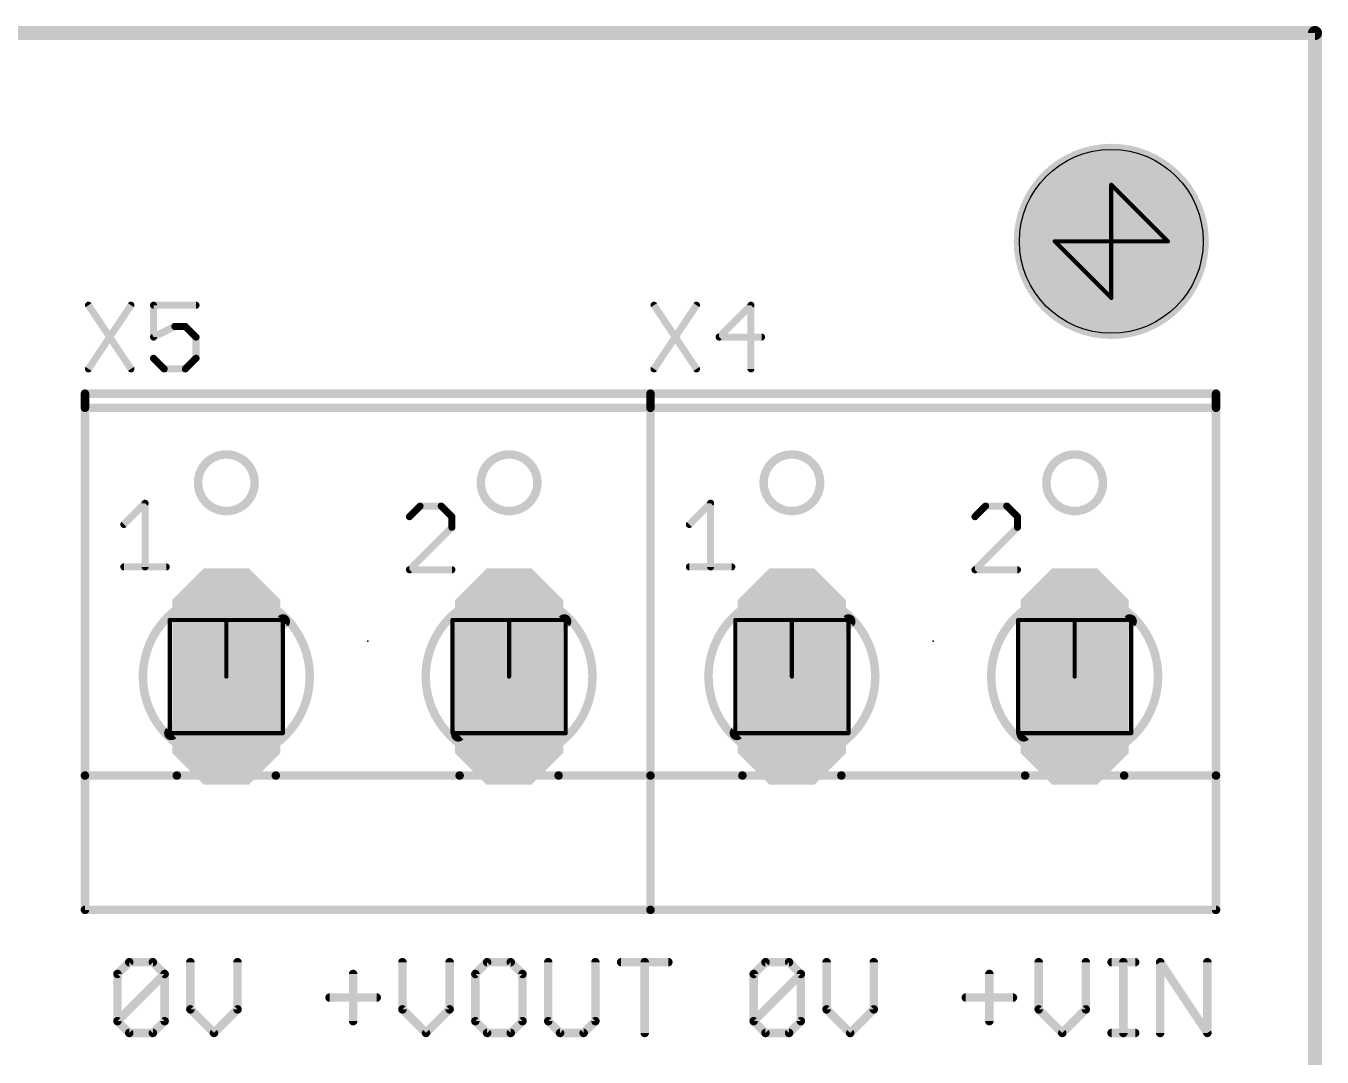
# Model space of a CAD drawing. Extents: x -1 to 118, y -20 to 95.
# Drawn here: x 50.5 to 73.79, y 76.35 to 94.87 of the extents above; entities that cross this region are included whole.
import ezdxf

# ---------------------------------------------------------------- set-up
doc = ezdxf.new("R2010")
doc.units = 0
for name, color, linetype in [('144', 253, 'CONTINUOUS'), ('17', 92, 'CONTINUOUS'), ('20', 7, 'CONTINUOUS'), ('21', 253, 'CONTINUOUS'), ('23', 7, 'CONTINUOUS'), ('25', 253, 'CONTINUOUS'), ('51', 253, 'CONTINUOUS')]:
    doc.layers.add(name, color=color, linetype=linetype)

# ---------------------------------------------------------------- blocks, each defined once
blk = doc.blocks.new('LONGP100')
at = {"const_width": 0.5}
blk.add_lwpolyline([(-0.75, -0.1036), (-0.75, 0.1036), (-0.6036, 0.25), (0.6036, 0.25), (0.75, 0.1036), (0.75, -0.1036), (0.6036, -0.25), (-0.6036, -0.25), (-0.75, -0.1036), (-0.75, 0.1036)], dxfattribs=at)

msp = doc.modelspace()

# ---------------------------------------------------------------- linework, layer by layer
at = {"layer": '144', "const_width": 0.0762}
for points in [[(71.0159, 91.0006), (69.9999, 92.0166)], [(69.9999, 92.0166), (69.9999, 89.9846)], [(68.9839, 91.0006), (71.0159, 91.0006)], [(69.9999, 89.9846), (68.9839, 91.0006)], [(53.086, 84.201), (55.118, 84.201)], [(53.086, 82.169), (53.086, 84.201)], [(54.102, 83.185), (54.102, 84.201)], [(55.118, 84.201), (55.118, 82.169)], [(58.166, 84.201), (60.198, 84.201)], [(58.166, 82.169), (58.166, 84.201)], [(59.182, 83.185), (59.182, 84.201)], [(60.198, 84.201), (60.198, 82.169)], [(63.246, 84.201), (65.278, 84.201)], [(63.246, 82.169), (63.246, 84.201)], [(64.262, 83.185), (64.262, 84.201)], [(65.278, 84.201), (65.278, 82.169)], [(68.326, 84.201), (70.358, 84.201)], [(68.326, 82.169), (68.326, 84.201)], [(69.342, 83.185), (69.342, 84.201)], [(70.358, 84.201), (70.358, 82.169)], [(55.118, 82.169), (53.086, 82.169)], [(60.198, 82.169), (58.166, 82.169)], [(65.278, 82.169), (63.246, 82.169)], [(70.358, 82.169), (68.326, 82.169)]]:
    msp.add_lwpolyline(points, dxfattribs=at)
at = {"layer": '144', "const_width": 0.0381}
for points in [[(70.0134, 92.0301, 1), (69.9864, 92.0031)], [(70.0189, 92.0166, 1), (69.9809, 92.0166)], [(68.9974, 91.0141, 1), (68.9704, 90.9871)], [(68.9839, 91.0196, 1), (68.9839, 90.9816)], [(71.0024, 90.9871, 1), (71.0294, 91.0141)], [(71.0159, 90.9816, 1), (71.0159, 91.0196)], [(69.9809, 89.9846, 1), (70.0189, 89.9846)], [(69.9864, 89.9711, 1), (70.0134, 89.9981)], [(53.086, 84.2201, 1), (53.086, 84.182)], [(53.1051, 84.201, 1), (53.067, 84.201)], [(54.1211, 84.201, 1), (54.083, 84.201)], [(55.1371, 84.201, 1), (55.099, 84.201)], [(55.118, 84.182, 1), (55.118, 84.2201)], [(58.166, 84.2201, 1), (58.166, 84.182)], [(58.1851, 84.201, 1), (58.147, 84.201)], [(59.2011, 84.201, 1), (59.163, 84.201)], [(60.2171, 84.201, 1), (60.179, 84.201)], [(60.198, 84.182, 1), (60.198, 84.2201)], [(63.246, 84.2201, 1), (63.246, 84.182)], [(63.2651, 84.201, 1), (63.227, 84.201)], [(64.281, 84.201, 1), (64.243, 84.201)], [(65.297, 84.201, 1), (65.259, 84.201)], [(65.278, 84.182, 1), (65.278, 84.2201)], [(68.326, 84.2201, 1), (68.326, 84.182)], [(68.3451, 84.201, 1), (68.307, 84.201)], [(69.361, 84.201, 1), (69.323, 84.201)], [(70.377, 84.201, 1), (70.339, 84.201)], [(70.358, 84.182, 1), (70.358, 84.2201)], [(54.083, 83.185, 1), (54.1211, 83.185)], [(59.163, 83.185, 1), (59.2011, 83.185)], [(64.243, 83.185, 1), (64.281, 83.185)], [(69.323, 83.185, 1), (69.361, 83.185)], [(53.086, 82.188, 1), (53.086, 82.15)], [(55.118, 82.15, 1), (55.118, 82.188)], [(58.166, 82.188, 1), (58.166, 82.15)], [(60.198, 82.15, 1), (60.198, 82.188)], [(63.246, 82.188, 1), (63.246, 82.15)], [(65.278, 82.15, 1), (65.278, 82.188)], [(68.326, 82.188, 1), (68.326, 82.15)], [(70.358, 82.15, 1), (70.358, 82.188)], [(53.067, 82.169, 1), (53.1051, 82.169)], [(55.099, 82.169, 1), (55.1371, 82.169)], [(58.147, 82.169, 1), (58.1851, 82.169)], [(60.179, 82.169, 1), (60.2171, 82.169)], [(63.227, 82.169, 1), (63.2651, 82.169)], [(65.259, 82.169, 1), (65.297, 82.169)], [(68.307, 82.169, 1), (68.3451, 82.169)], [(70.339, 82.169, 1), (70.377, 82.169)]]:
    msp.add_lwpolyline(points, format="xyb", dxfattribs=at)
at = {"layer": '20', "const_width": 0.254}
for points in [[(0, 94.742), (73.66, 94.742)], [(73.66, 0), (73.66, 94.742)]]:
    msp.add_lwpolyline(points, dxfattribs=at)
at = {"layer": '20', "const_width": 0.127}
for points in [[(73.7235, 94.742, 1), (73.5965, 94.742)], [(73.66, 94.6785, 1), (73.66, 94.8055)]]:
    msp.add_lwpolyline(points, format="xyb", dxfattribs=at)
at = {"layer": '20'}
msp.add_circle((70, 91), 1.651, dxfattribs=at)
at = {"layer": '21', "const_width": 0.1524}
for points in [[(51.562, 88.011), (51.562, 88.265)], [(51.562, 88.265), (61.722, 88.265)], [(61.722, 88.011), (61.722, 88.265)], [(61.722, 88.265), (71.882, 88.265)], [(61.722, 88.011), (61.722, 88.265)], [(71.882, 88.011), (71.882, 88.265)], [(51.562, 88.011), (61.722, 88.011)], [(51.562, 88.011), (51.562, 81.407)], [(61.722, 88.011), (71.882, 88.011)], [(61.722, 88.011), (61.722, 81.407)], [(61.722, 81.407), (61.722, 88.011)], [(71.882, 81.407), (71.882, 88.011)], [(51.562, 81.407), (53.213, 81.407)], [(51.562, 81.407), (51.562, 78.994)], [(54.991, 81.407), (58.293, 81.407)], [(60.071, 81.407), (61.722, 81.407)], [(61.722, 81.407), (63.373, 81.407)], [(61.722, 81.407), (61.722, 78.994)], [(61.722, 78.994), (61.722, 81.407)], [(65.151, 81.407), (68.453, 81.407)], [(70.231, 81.407), (71.882, 81.407)], [(71.882, 78.994), (71.882, 81.407)], [(61.722, 78.994), (51.562, 78.994)], [(71.882, 78.994), (61.722, 78.994)], [(52.1462, 77.8434), (52.358, 78.0552)], [(52.358, 78.0552), (52.7817, 78.0552)], [(52.7817, 78.0552), (52.9935, 77.8434)], [(53.4559, 78.0552), (53.4559, 77.2078)], [(54.3032, 77.2078), (54.3032, 78.0552)], [(57.2659, 78.0552), (57.2659, 77.2078)], [(58.1132, 77.2078), (58.1132, 78.0552)], [(58.7874, 78.0552), (58.5756, 77.8434)], [(59.2111, 78.0552), (58.7874, 78.0552)], [(59.4229, 77.8434), (59.2111, 78.0552)], [(59.8853, 78.0552), (59.8853, 76.996)], [(60.7326, 76.996), (60.7326, 78.0552)], [(61.195, 78.0552), (62.0423, 78.0552)], [(61.6186, 76.7842), (61.6186, 78.0552)], [(63.5762, 77.8434), (63.788, 78.0552)], [(63.788, 78.0552), (64.2117, 78.0552)], [(64.2117, 78.0552), (64.4235, 77.8434)], [(64.8859, 78.0552), (64.8859, 77.2078)], [(65.7332, 77.2078), (65.7332, 78.0552)], [(68.6959, 78.0552), (68.6959, 77.2078)], [(69.5432, 77.2078), (69.5432, 78.0552)], [(70.0056, 78.0552), (70.4292, 78.0552)], [(70.2174, 76.7842), (70.2174, 78.0552)], [(70.8787, 76.7842), (70.8787, 78.0552)], [(70.8787, 78.0552), (71.726, 76.7842)], [(71.726, 76.7842), (71.726, 78.0552)], [(52.1462, 76.996), (52.1462, 77.8434)], [(52.1462, 76.996), (52.9935, 77.8434)], [(52.9935, 77.8434), (52.9935, 76.996)], [(56.3798, 77.8434), (56.3798, 76.996)], [(58.5756, 77.8434), (58.5756, 76.996)], [(59.4229, 76.996), (59.4229, 77.8434)], [(63.5762, 76.996), (63.5762, 77.8434)], [(63.5762, 76.996), (64.4235, 77.8434)], [(64.4235, 77.8434), (64.4235, 76.996)], [(67.8098, 77.8434), (67.8098, 76.996)], [(55.9562, 77.4197), (56.8035, 77.4197)], [(67.3862, 77.4197), (68.2335, 77.4197)], [(53.4559, 77.2078), (53.8795, 76.7842)], [(53.8795, 76.7842), (54.3032, 77.2078)], [(57.2659, 77.2078), (57.6895, 76.7842)], [(57.6895, 76.7842), (58.1132, 77.2078)], [(64.8859, 77.2078), (65.3095, 76.7842)], [(65.3095, 76.7842), (65.7332, 77.2078)], [(68.6959, 77.2078), (69.1195, 76.7842)], [(69.1195, 76.7842), (69.5432, 77.2078)], [(52.358, 76.7842), (52.1462, 76.996)], [(52.7817, 76.7842), (52.358, 76.7842)], [(52.9935, 76.996), (52.7817, 76.7842)], [(58.5756, 76.996), (58.7874, 76.7842)], [(58.7874, 76.7842), (59.2111, 76.7842)], [(59.2111, 76.7842), (59.4229, 76.996)], [(59.8853, 76.996), (60.0971, 76.7842)], [(60.0971, 76.7842), (60.5208, 76.7842)], [(60.5208, 76.7842), (60.7326, 76.996)], [(63.788, 76.7842), (63.5762, 76.996)], [(64.2117, 76.7842), (63.788, 76.7842)], [(64.4235, 76.996), (64.2117, 76.7842)], [(70.0056, 76.7842), (70.4292, 76.7842)]]:
    msp.add_lwpolyline(points, dxfattribs=at)
at = {"layer": '21'}
for points, const_width in [([(51.6001, 88.265, 1), (51.5239, 88.265)], 0.0762), ([(51.562, 88.3031, 1), (51.562, 88.2269)], 0.0762), ([(61.7601, 88.265, 1), (61.6839, 88.265)], 0.0762), ([(61.722, 88.3031, 1), (61.722, 88.2269)], 0.0762), ([(61.7601, 88.265, 1), (61.6839, 88.265)], 0.0762), ([(61.722, 88.2269, 1), (61.722, 88.3031)], 0.0762), ([(71.9201, 88.265, 1), (71.8439, 88.265)], 0.0762), ([(71.882, 88.2269, 1), (71.882, 88.3031)], 0.0762), ([(51.562, 88.0491, 1), (51.562, 87.9729)], 0.0762), ([(51.6001, 88.011, 1), (51.5239, 88.011)], 0.0762), ([(51.5239, 88.011, 1), (51.6001, 88.011)], 0.0762), ([(61.722, 88.0491, 1), (61.722, 87.9729)], 0.0762), ([(61.7601, 88.011, 1), (61.6839, 88.011)], 0.0762), ([(61.7601, 88.011, 1), (61.6839, 88.011)], 0.0762), ([(61.6839, 88.011, 1), (61.7601, 88.011)], 0.0762), ([(61.6839, 88.011, 1), (61.7601, 88.011)], 0.0762), ([(61.722, 87.9729, 1), (61.722, 88.0491)], 0.0762), ([(71.9201, 88.011, 1), (71.8439, 88.011)], 0.0762), ([(71.8439, 88.011, 1), (71.9201, 88.011)], 0.0762), ([(71.882, 87.9729, 1), (71.882, 88.0491)], 0.0762), ([(54.102, 86.1568, 1), (54.102, 87.1728, 1), (54.102, 86.1568)], 0.1524), ([(59.182, 86.1568, 1), (59.182, 87.1728, 1), (59.182, 86.1568)], 0.1524), ([(64.262, 86.1568, 1), (64.262, 87.1728, 1), (64.262, 86.1568)], 0.1524), ([(69.342, 86.1568, 1), (69.342, 87.1728, 1), (69.342, 86.1568)], 0.1524), ([(51.562, 81.4451, 1), (51.562, 81.3689)], 0.0762), ([(51.6001, 81.407, 1), (51.5239, 81.407)], 0.0762), ([(51.5239, 81.407, 1), (51.6001, 81.407)], 0.0762), ([(53.213, 81.3689, 1), (53.213, 81.4451)], 0.0762), ([(54.991, 81.4451, 1), (54.991, 81.3689)], 0.0762), ([(58.293, 81.3689, 1), (58.293, 81.4451)], 0.0762), ([(60.071, 81.4451, 1), (60.071, 81.3689)], 0.0762), ([(61.722, 81.4451, 1), (61.722, 81.3689)], 0.0762), ([(61.7601, 81.407, 1), (61.6839, 81.407)], 0.0762), ([(61.7601, 81.407, 1), (61.6839, 81.407)], 0.0762), ([(61.6839, 81.407, 1), (61.7601, 81.407)], 0.0762), ([(61.6839, 81.407, 1), (61.7601, 81.407)], 0.0762), ([(61.722, 81.3689, 1), (61.722, 81.4451)], 0.0762), ([(63.373, 81.3689, 1), (63.373, 81.4451)], 0.0762), ([(65.151, 81.4451, 1), (65.151, 81.3689)], 0.0762), ([(68.453, 81.3689, 1), (68.453, 81.4451)], 0.0762), ([(70.231, 81.4451, 1), (70.231, 81.3689)], 0.0762), ([(71.9201, 81.407, 1), (71.8439, 81.407)], 0.0762), ([(71.8439, 81.407, 1), (71.9201, 81.407)], 0.0762), ([(71.882, 81.3689, 1), (71.882, 81.4451)], 0.0762), ([(51.562, 79.0321, 1), (51.562, 78.9559)], 0.0762), ([(51.5239, 78.994, 1), (51.6001, 78.994)], 0.0762), ([(61.722, 79.0321, 1), (61.722, 78.9559)], 0.0762), ([(61.6839, 78.994, 1), (61.7601, 78.994)], 0.0762), ([(61.6839, 78.994, 1), (61.7601, 78.994)], 0.0762), ([(61.722, 78.9559, 1), (61.722, 79.0321)], 0.0762), ([(71.8439, 78.994, 1), (71.9201, 78.994)], 0.0762), ([(71.882, 78.9559, 1), (71.882, 79.0321)], 0.0762), ([(52.358, 78.0933, 1), (52.358, 78.0171)], 0.0762), ([(52.3849, 78.0283, 1), (52.3311, 78.0821)], 0.0762), ([(52.8086, 78.0821, 1), (52.7548, 78.0283)], 0.0762), ([(52.7817, 78.0171, 1), (52.7817, 78.0933)], 0.0762), ([(53.494, 78.0552, 1), (53.4178, 78.0552)], 0.0762), ([(54.3413, 78.0552, 1), (54.2651, 78.0552)], 0.0762), ([(57.304, 78.0552, 1), (57.2278, 78.0552)], 0.0762), ([(58.1513, 78.0552, 1), (58.0751, 78.0552)], 0.0762), ([(58.7874, 78.0933, 1), (58.7874, 78.0171)], 0.0762), ([(58.8143, 78.0283, 1), (58.7605, 78.0821)], 0.0762), ([(59.238, 78.0821, 1), (59.1842, 78.0283)], 0.0762), ([(59.2111, 78.0171, 1), (59.2111, 78.0933)], 0.0762), ([(59.9234, 78.0552, 1), (59.8472, 78.0552)], 0.0762), ([(60.7707, 78.0552, 1), (60.6945, 78.0552)], 0.0762), ([(61.195, 78.0933, 1), (61.195, 78.0171)], 0.0762), ([(61.6567, 78.0552, 1), (61.5805, 78.0552)], 0.0762), ([(62.0423, 78.0171, 1), (62.0423, 78.0933)], 0.0762), ([(63.788, 78.0933, 1), (63.788, 78.0171)], 0.0762), ([(63.8149, 78.0283, 1), (63.7611, 78.0821)], 0.0762), ([(64.2386, 78.0821, 1), (64.1848, 78.0283)], 0.0762), ([(64.2117, 78.0171, 1), (64.2117, 78.0933)], 0.0762), ([(64.924, 78.0552, 1), (64.8478, 78.0552)], 0.0762), ([(65.7713, 78.0552, 1), (65.6951, 78.0552)], 0.0762), ([(68.734, 78.0552, 1), (68.6578, 78.0552)], 0.0762), ([(69.5813, 78.0552, 1), (69.5051, 78.0552)], 0.0762), ([(70.0056, 78.0933, 1), (70.0056, 78.0171)], 0.0762), ([(70.2555, 78.0552, 1), (70.1793, 78.0552)], 0.0762), ([(70.4292, 78.0171, 1), (70.4292, 78.0933)], 0.0762), ([(70.9168, 78.0552, 1), (70.8406, 78.0552)], 0.0762), ([(70.9104, 78.0763, 1), (70.847, 78.0341)], 0.0762), ([(71.7641, 78.0552, 1), (71.6879, 78.0552)], 0.0762), ([(52.1843, 77.8434, 1), (52.1081, 77.8434)], 0.0762), ([(52.1193, 77.8703, 1), (52.1731, 77.8165)], 0.0762), ([(53.0316, 77.8434, 1), (52.9554, 77.8434)], 0.0762), ([(53.0204, 77.8165, 1), (52.9666, 77.8703)], 0.0762), ([(52.9666, 77.8165, 1), (53.0204, 77.8703)], 0.0762), ([(56.4179, 77.8434, 1), (56.3417, 77.8434)], 0.0762), ([(58.6137, 77.8434, 1), (58.5375, 77.8434)], 0.0762), ([(58.5487, 77.8703, 1), (58.6025, 77.8165)], 0.0762), ([(59.461, 77.8434, 1), (59.3848, 77.8434)], 0.0762), ([(59.396, 77.8165, 1), (59.4498, 77.8703)], 0.0762), ([(63.6143, 77.8434, 1), (63.5381, 77.8434)], 0.0762), ([(63.5493, 77.8703, 1), (63.6031, 77.8165)], 0.0762), ([(64.4616, 77.8434, 1), (64.3854, 77.8434)], 0.0762), ([(64.4504, 77.8165, 1), (64.3966, 77.8703)], 0.0762), ([(64.3966, 77.8165, 1), (64.4504, 77.8703)], 0.0762), ([(67.8479, 77.8434, 1), (67.7717, 77.8434)], 0.0762), ([(55.9562, 77.4578, 1), (55.9562, 77.3816)], 0.0762), ([(56.8035, 77.3816, 1), (56.8035, 77.4578)], 0.0762), ([(67.3862, 77.4578, 1), (67.3862, 77.3816)], 0.0762), ([(68.2335, 77.3816, 1), (68.2335, 77.4578)], 0.0762), ([(53.4178, 77.2078, 1), (53.494, 77.2078)], 0.0762), ([(53.4828, 77.2347, 1), (53.429, 77.1809)], 0.0762), ([(54.2651, 77.2078, 1), (54.3413, 77.2078)], 0.0762), ([(54.3301, 77.1809, 1), (54.2763, 77.2347)], 0.0762), ([(57.2278, 77.2078, 1), (57.304, 77.2078)], 0.0762), ([(57.2928, 77.2347, 1), (57.239, 77.1809)], 0.0762), ([(58.0751, 77.2078, 1), (58.1513, 77.2078)], 0.0762), ([(58.1401, 77.1809, 1), (58.0863, 77.2347)], 0.0762), ([(64.8478, 77.2078, 1), (64.924, 77.2078)], 0.0762), ([(64.9128, 77.2347, 1), (64.859, 77.1809)], 0.0762), ([(65.6951, 77.2078, 1), (65.7713, 77.2078)], 0.0762), ([(65.7601, 77.1809, 1), (65.7063, 77.2347)], 0.0762), ([(68.6578, 77.2078, 1), (68.734, 77.2078)], 0.0762), ([(68.7228, 77.2347, 1), (68.669, 77.1809)], 0.0762), ([(69.5051, 77.2078, 1), (69.5813, 77.2078)], 0.0762), ([(69.5701, 77.1809, 1), (69.5163, 77.2347)], 0.0762), ([(52.1081, 76.996, 1), (52.1843, 76.996)], 0.0762), ([(52.1731, 77.0229, 1), (52.1193, 76.9691)], 0.0762), ([(52.1193, 77.0229, 1), (52.1731, 76.9691)], 0.0762), ([(52.358, 76.8223, 1), (52.358, 76.7461)], 0.0762), ([(52.3311, 76.7573, 1), (52.3849, 76.8111)], 0.0762), ([(52.7548, 76.8111, 1), (52.8086, 76.7573)], 0.0762), ([(52.7817, 76.7461, 1), (52.7817, 76.8223)], 0.0762), ([(52.9554, 76.996, 1), (53.0316, 76.996)], 0.0762), ([(53.0204, 76.9691, 1), (52.9666, 77.0229)], 0.0762), ([(53.8526, 76.8111, 1), (53.9064, 76.7573)], 0.0762), ([(53.8526, 76.7573, 1), (53.9064, 76.8111)], 0.0762), ([(56.3417, 76.996, 1), (56.4179, 76.996)], 0.0762), ([(57.6626, 76.8111, 1), (57.7164, 76.7573)], 0.0762), ([(57.6626, 76.7573, 1), (57.7164, 76.8111)], 0.0762), ([(58.5375, 76.996, 1), (58.6137, 76.996)], 0.0762), ([(58.6025, 77.0229, 1), (58.5487, 76.9691)], 0.0762), ([(58.7874, 76.8223, 1), (58.7874, 76.7461)], 0.0762), ([(58.7605, 76.7573, 1), (58.8143, 76.8111)], 0.0762), ([(59.1842, 76.8111, 1), (59.238, 76.7573)], 0.0762), ([(59.2111, 76.7461, 1), (59.2111, 76.8223)], 0.0762), ([(59.3848, 76.996, 1), (59.461, 76.996)], 0.0762), ([(59.4498, 76.9691, 1), (59.396, 77.0229)], 0.0762), ([(59.8472, 76.996, 1), (59.9234, 76.996)], 0.0762), ([(59.9122, 77.0229, 1), (59.8584, 76.9691)], 0.0762), ([(60.0971, 76.8223, 1), (60.0971, 76.7461)], 0.0762), ([(60.0702, 76.7573, 1), (60.124, 76.8111)], 0.0762), ([(60.4939, 76.8111, 1), (60.5477, 76.7573)], 0.0762), ([(60.5208, 76.7461, 1), (60.5208, 76.8223)], 0.0762), ([(60.6945, 76.996, 1), (60.7707, 76.996)], 0.0762), ([(60.7595, 76.9691, 1), (60.7057, 77.0229)], 0.0762), ([(63.5381, 76.996, 1), (63.6143, 76.996)], 0.0762), ([(63.6031, 77.0229, 1), (63.5493, 76.9691)], 0.0762), ([(63.5493, 77.0229, 1), (63.6031, 76.9691)], 0.0762), ([(63.788, 76.8223, 1), (63.788, 76.7461)], 0.0762), ([(63.7611, 76.7573, 1), (63.8149, 76.8111)], 0.0762), ([(64.1848, 76.8111, 1), (64.2386, 76.7573)], 0.0762), ([(64.2117, 76.7461, 1), (64.2117, 76.8223)], 0.0762), ([(64.3854, 76.996, 1), (64.4616, 76.996)], 0.0762), ([(64.4504, 76.9691, 1), (64.3966, 77.0229)], 0.0762), ([(65.2826, 76.8111, 1), (65.3364, 76.7573)], 0.0762), ([(65.2826, 76.7573, 1), (65.3364, 76.8111)], 0.0762), ([(67.7717, 76.996, 1), (67.8479, 76.996)], 0.0762), ([(69.0926, 76.8111, 1), (69.1464, 76.7573)], 0.0762), ([(69.0926, 76.7573, 1), (69.1464, 76.8111)], 0.0762), ([(70.0056, 76.8223, 1), (70.0056, 76.7461)], 0.0762), ([(70.4292, 76.7461, 1), (70.4292, 76.8223)], 0.0762), ([(71.6943, 76.7631, 1), (71.7577, 76.8053)], 0.0762), ([(61.5805, 76.7842, 1), (61.6567, 76.7842)], 0.0762), ([(70.1793, 76.7842, 1), (70.2555, 76.7842)], 0.0762), ([(70.8406, 76.7842, 1), (70.9168, 76.7842)], 0.0762), ([(71.6879, 76.7842, 1), (71.7641, 76.7842)], 0.0762)]:
    msp.add_lwpolyline(points, format="xyb", dxfattribs=dict(at, const_width=const_width))
at = {"layer": '23'}
for p in [(56.642, 83.82), (66.802, 83.82)]:
    msp.add_point(p, dxfattribs=at)
at = {"layer": '25', "const_width": 0.127}
for points in [[(51.6255, 89.8534), (52.3881, 88.7095)], [(52.3881, 89.8534), (51.6255, 88.7095)], [(53.5574, 89.8534), (52.7948, 89.8534)], [(52.7948, 89.8534), (52.7948, 89.2814)], [(61.7855, 89.8534), (62.5481, 88.7095)], [(62.5481, 89.8534), (61.7855, 88.7095)], [(63.5267, 89.8534), (62.9548, 89.2814)], [(63.5267, 88.7095), (63.5267, 89.8534)], [(52.7948, 89.2814), (53.1761, 89.4721)], [(53.1761, 89.4721), (53.3667, 89.4721)], [(53.3667, 89.4721), (53.5574, 89.2814)], [(53.5574, 89.2814), (53.5574, 88.9001)], [(62.9548, 89.2814), (63.7174, 89.2814)], [(52.9854, 88.7095), (52.7948, 88.9001)], [(53.5574, 88.9001), (53.3667, 88.7095)], [(53.3667, 88.7095), (52.9854, 88.7095)]]:
    msp.add_lwpolyline(points, dxfattribs=at)
at = {"layer": '25', "const_width": 0.0635}
for points in [[(51.6519, 89.871, 1), (51.5991, 89.8358)], [(52.4145, 89.8358, 1), (52.3617, 89.871)], [(52.8266, 89.8534, 1), (52.763, 89.8534)], [(52.7948, 89.8852, 1), (52.7948, 89.8217)], [(53.5574, 89.8217, 1), (53.5574, 89.8852)], [(61.8119, 89.871, 1), (61.7591, 89.8358)], [(62.5745, 89.8358, 1), (62.5217, 89.871)], [(63.5585, 89.8534, 1), (63.495, 89.8534)], [(63.5492, 89.831, 1), (63.5042, 89.8758)], [(53.1761, 89.5038, 1), (53.1761, 89.4403)], [(53.1903, 89.4437, 1), (53.1619, 89.5005)], [(53.3892, 89.4946, 1), (53.3442, 89.4496)], [(53.3667, 89.4403, 1), (53.3667, 89.5038)], [(52.763, 89.2814, 1), (52.8266, 89.2814)], [(52.7806, 89.3098, 1), (52.809, 89.253)], [(53.5892, 89.2814, 1), (53.5256, 89.2814)], [(53.5349, 89.2589, 1), (53.5799, 89.3039)], [(62.9548, 89.3132, 1), (62.9548, 89.2497)], [(62.9323, 89.3038, 1), (62.9773, 89.259)], [(63.7174, 89.2497, 1), (63.7174, 89.3132)], [(52.8173, 88.9226, 1), (52.7723, 88.8776)], [(53.5798, 88.8776, 1), (53.535, 88.9226)], [(51.5991, 88.7271, 1), (51.6519, 88.6919)], [(52.3617, 88.6919, 1), (52.4145, 88.7271)], [(52.9854, 88.7413, 1), (52.9854, 88.6778)], [(52.9629, 88.687, 1), (53.0079, 88.732)], [(53.3443, 88.732, 1), (53.3891, 88.687)], [(53.3667, 88.6778, 1), (53.3667, 88.7413)], [(53.5256, 88.9001, 1), (53.5892, 88.9001)], [(61.7591, 88.7271, 1), (61.8119, 88.6919)], [(62.5217, 88.6919, 1), (62.5745, 88.7271)], [(63.495, 88.7095, 1), (63.5585, 88.7095)]]:
    msp.add_lwpolyline(points, format="xyb", dxfattribs=at)
at = {"layer": '29', "const_width": 1.7526}
msp.add_lwpolyline([(70, 90.1237, 1), (70, 91.8763, 1), (70, 90.1237)], format="xyb", dxfattribs=at)
at = {"layer": '30', "const_width": 1.7526}
msp.add_lwpolyline([(70, 90.1237, 1), (70, 91.8763, 1), (70, 90.1237)], format="xyb", dxfattribs=at)
at = {"layer": '51'}
for points, const_width in [([(52.2605, 85.9161), (52.6418, 86.2974)], 0.127), ([(52.6418, 86.2974), (52.6418, 85.1535)], 0.127), ([(57.5819, 86.2466), (57.3913, 86.056)], 0.127), ([(57.9632, 86.2466), (57.5819, 86.2466)], 0.127), ([(58.1539, 86.056), (57.9632, 86.2466)], 0.127), ([(62.4205, 85.9161), (62.8018, 86.2974)], 0.127), ([(62.8018, 86.2974), (62.8018, 85.1535)], 0.127), ([(67.7419, 86.2466), (67.5513, 86.056)], 0.127), ([(68.1232, 86.2466), (67.7419, 86.2466)], 0.127), ([(68.3139, 86.056), (68.1232, 86.2466)], 0.127), ([(57.3913, 85.1027), (58.1539, 85.8653)], 0.127), ([(58.1539, 85.8653), (58.1539, 86.056)], 0.127), ([(67.5513, 85.1027), (68.3139, 85.8653)], 0.127), ([(68.3139, 85.8653), (68.3139, 86.056)], 0.127), ([(52.2605, 85.1535), (53.0231, 85.1535)], 0.127), ([(58.1539, 85.1027), (57.3913, 85.1027)], 0.127), ([(62.4205, 85.1535), (63.1831, 85.1535)], 0.127), ([(68.3139, 85.1027), (67.5513, 85.1027)], 0.127), ([(53.1114, 82.169), (55.118, 84.1756)], 0.254), ([(58.2676, 82.1436), (60.1726, 84.1756)], 0.254), ([(63.2714, 82.169), (65.278, 84.1756)], 0.254), ([(68.4276, 82.1436), (70.3326, 84.1756)], 0.254), ([(53.213, 81.407), (54.991, 81.407)], 0.1524), ([(58.293, 81.407), (60.071, 81.407)], 0.1524), ([(63.373, 81.407), (65.151, 81.407)], 0.1524), ([(68.453, 81.407), (70.231, 81.407)], 0.1524)]:
    msp.add_lwpolyline(points, dxfattribs=dict(at, const_width=const_width))
for points, const_width in [([(52.6736, 86.2974, 1), (52.6101, 86.2974)], 0.0635), ([(52.6643, 86.2749, 1), (52.6193, 86.3199)], 0.0635), ([(57.5819, 86.2784, 1), (57.5819, 86.2148)], 0.0635), ([(57.6044, 86.2241, 1), (57.5594, 86.2691)], 0.0635), ([(57.9856, 86.2691, 1), (57.9408, 86.2241)], 0.0635), ([(57.9632, 86.2148, 1), (57.9632, 86.2784)], 0.0635), ([(62.8336, 86.2974, 1), (62.77, 86.2974)], 0.0635), ([(62.8243, 86.2749, 1), (62.7793, 86.3199)], 0.0635), ([(67.7419, 86.2784, 1), (67.7419, 86.2148)], 0.0635), ([(67.7644, 86.2241, 1), (67.7194, 86.2691)], 0.0635), ([(68.1456, 86.2691, 1), (68.1008, 86.2241)], 0.0635), ([(68.1232, 86.2148, 1), (68.1232, 86.2784)], 0.0635), ([(52.238, 85.9386, 1), (52.283, 85.8936)], 0.0635), ([(57.3688, 86.0785, 1), (57.4138, 86.0335)], 0.0635), ([(58.1857, 86.056, 1), (58.1221, 86.056)], 0.0635), ([(58.1764, 85.8428, 1), (58.1314, 85.8878)], 0.0635), ([(58.1315, 86.0335, 1), (58.1763, 86.0785)], 0.0635), ([(62.398, 85.9386, 1), (62.443, 85.8936)], 0.0635), ([(67.5288, 86.0785, 1), (67.5738, 86.0335)], 0.0635), ([(68.3457, 86.056, 1), (68.2822, 86.056)], 0.0635), ([(68.3364, 85.8428, 1), (68.2914, 85.8878)], 0.0635), ([(68.2915, 86.0335, 1), (68.3363, 86.0785)], 0.0635), ([(58.1221, 85.8653, 1), (58.1857, 85.8653)], 0.0635), ([(68.2822, 85.8653, 1), (68.3457, 85.8653)], 0.0635), ([(52.2605, 85.1853, 1), (52.2605, 85.1218)], 0.0635), ([(52.6101, 85.1535, 1), (52.6736, 85.1535)], 0.0635), ([(53.0231, 85.1218, 1), (53.0231, 85.1853)], 0.0635), ([(57.3913, 85.1345, 1), (57.3913, 85.0709)], 0.0635), ([(57.3688, 85.1252, 1), (57.4138, 85.0802)], 0.0635), ([(58.1539, 85.0709, 1), (58.1539, 85.1345)], 0.0635), ([(62.4205, 85.1853, 1), (62.4205, 85.1218)], 0.0635), ([(62.77, 85.1535, 1), (62.8336, 85.1535)], 0.0635), ([(63.1831, 85.1218, 1), (63.1831, 85.1853)], 0.0635), ([(67.5513, 85.1345, 1), (67.5513, 85.0709)], 0.0635), ([(67.5288, 85.1252, 1), (67.5738, 85.0802)], 0.0635), ([(68.3139, 85.0709, 1), (68.3139, 85.1345)], 0.0635), ([(54.102, 81.6864, 1), (54.102, 84.6836, 1), (54.102, 81.6864)], 0.1524), ([(59.182, 81.6864, 1), (59.182, 84.6836, 1), (59.182, 81.6864)], 0.1524), ([(64.262, 81.6864, 1), (64.262, 84.6836, 1), (64.262, 81.6864)], 0.1524), ([(69.342, 81.6864, 1), (69.342, 84.6836, 1), (69.342, 81.6864)], 0.1524), ([(55.1629, 84.1307, 1), (55.0731, 84.2205)], 0.127), ([(60.2189, 84.1322, 1), (60.1263, 84.219)], 0.127), ([(65.3229, 84.1307, 1), (65.2331, 84.2205)], 0.127), ([(70.3789, 84.1322, 1), (70.2863, 84.219)], 0.127), ([(53.0665, 82.2139, 1), (53.1563, 82.1241)], 0.127), ([(58.2213, 82.187, 1), (58.3139, 82.1002)], 0.127), ([(63.2265, 82.2139, 1), (63.3163, 82.1241)], 0.127), ([(68.3813, 82.187, 1), (68.4739, 82.1002)], 0.127), ([(53.213, 81.4451, 1), (53.213, 81.3689)], 0.0762), ([(54.991, 81.3689, 1), (54.991, 81.4451)], 0.0762), ([(58.293, 81.4451, 1), (58.293, 81.3689)], 0.0762), ([(60.071, 81.3689, 1), (60.071, 81.4451)], 0.0762), ([(63.373, 81.4451, 1), (63.373, 81.3689)], 0.0762), ([(65.151, 81.3689, 1), (65.151, 81.4451)], 0.0762), ([(68.453, 81.4451, 1), (68.453, 81.3689)], 0.0762), ([(70.231, 81.3689, 1), (70.231, 81.4451)], 0.0762)]:
    msp.add_lwpolyline(points, format="xyb", dxfattribs=dict(at, const_width=const_width))

# ---------------------------------------------------------------- block references
at = {"layer": '17', "xscale": 1.9432, "yscale": 1.9432, "rotation": 90}
for p in [(54.102, 83.185), (54.102, 83.185), (59.182, 83.185), (59.182, 83.185), (64.262, 83.185), (64.262, 83.185), (69.342, 83.185), (69.342, 83.185)]:
    msp.add_blockref('LONGP100', p, dxfattribs=at)

doc.saveas('drawing.dxf')
